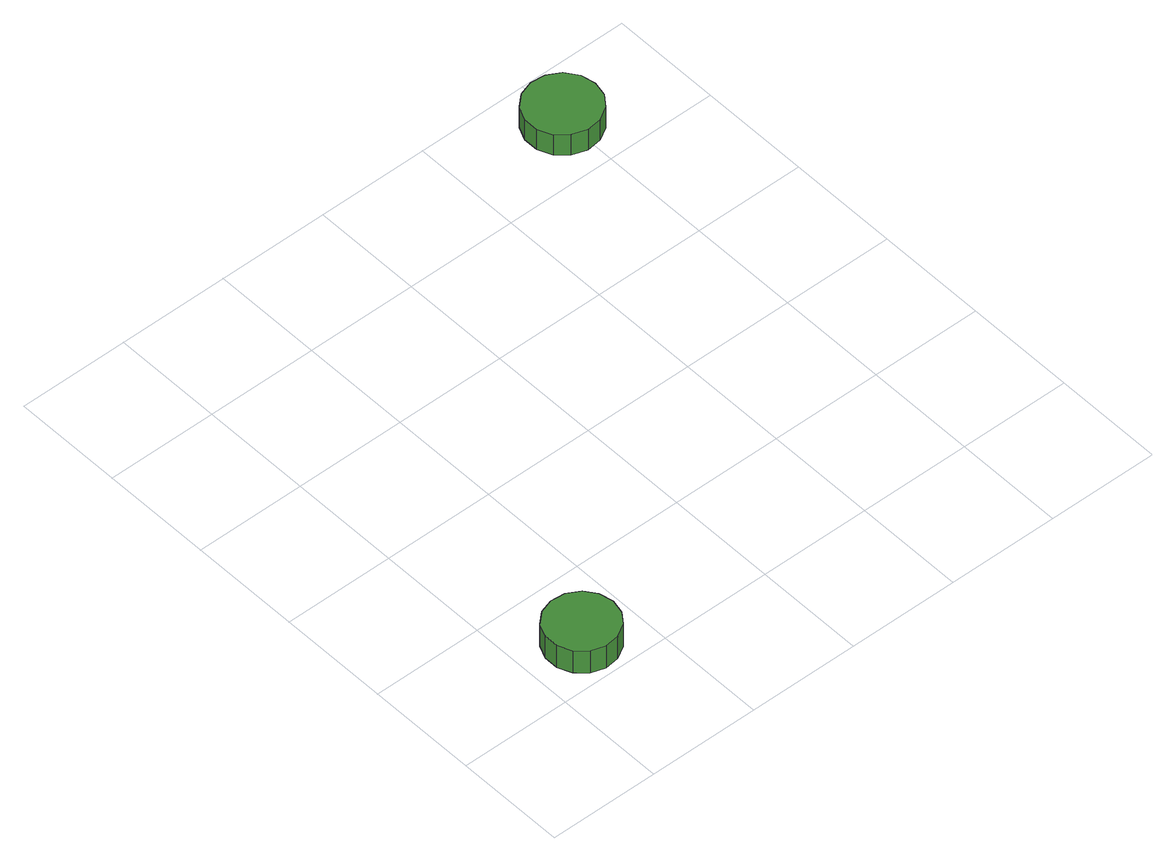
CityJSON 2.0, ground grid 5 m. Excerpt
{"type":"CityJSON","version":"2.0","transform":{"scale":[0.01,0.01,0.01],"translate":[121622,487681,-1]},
"CityObjects":{
"tree1":{"type":"SolitaryVegetationObject","attributes":{"function":"something"},"geometry":[{"type":"MultiSurface","lod":"1","boundaries":[[[0,1,2,3,4,5,6,7,8,9,10,11,12,13,14]],[[15,16,17,18,19,20,21,22,23,24,25,26,27,28,29]],[[0,29,28,1]],[[1,28,27,2]],[[2,27,26,3]],[[3,26,25,4]],[[4,25,24,5]],[[5,24,23,6]],[[6,23,22,7]],[[7,22,21,8]],[[8,21,20,9]],[[9,20,19,10]],[[10,19,18,11]],[[11,18,17,12]],[[12,17,16,13]],[[13,16,15,14]],[[14,15,29,0]]]}]},
"tree2":{"type":"SolitaryVegetationObject","attributes":{"function":"something"},"geometry":[{"type":"MultiSurface","lod":"1","boundaries":[[[30,31,32,33,34,35,36,37,38,39,40,41,42,43,44]],[[45,46,47,48,49,50,51,52,53,54,55,56,57,58,59]],[[30,59,58,31]],[[31,58,57,32]],[[32,57,56,33]],[[33,56,55,34]],[[34,55,54,35]],[[35,54,53,36]],[[36,53,52,37]],[[37,52,51,38]],[[38,51,50,39]],[[39,50,49,40]],[[40,49,48,41]],[[41,48,47,42]],[[42,47,46,43]],[[43,46,45,44]],[[44,45,59,30]]]}]}
},
"vertices":[
[407,190,196],[393,254,196],[355,306,196],[298,339,196],[233,346,196],[171,326,196],[122,282,196],[96,222,196],[96,157,196],[122,97,196],[171,53,196],[233,33,196],[298,40,196],[355,73,196],[393,126,196],[393,126,77],[355,73,77],[298,40,77],[233,33,77],[171,53,77],[122,97,77],[96,157,77],[96,222,77],[122,282,77],[171,326,77],[233,346,77],[298,339,77],[355,306,77],[393,254,77],[407,190,77],
[2143,2247,197],[2129,2314,197],[2089,2369,197],[2030,2403,197],[1963,2410,197],[1898,2389,197],[1847,2343,197],[1820,2281,197],[1820,2213,197],[1847,2151,197],[1898,2106,197],[1963,2085,197],[2030,2092,197],[2089,2126,197],[2129,2181,197],[2129,2181,87],[2089,2126,87],[2030,2092,87],[1963,2085,87],[1898,2106,87],[1847,2151,87],[1820,2213,87],[1820,2281,87],[1847,2343,87],[1898,2389,87],[1963,2410,87],[2030,2403,87],[2089,2369,87],[2129,2314,87],[2143,2247,87]
]}
